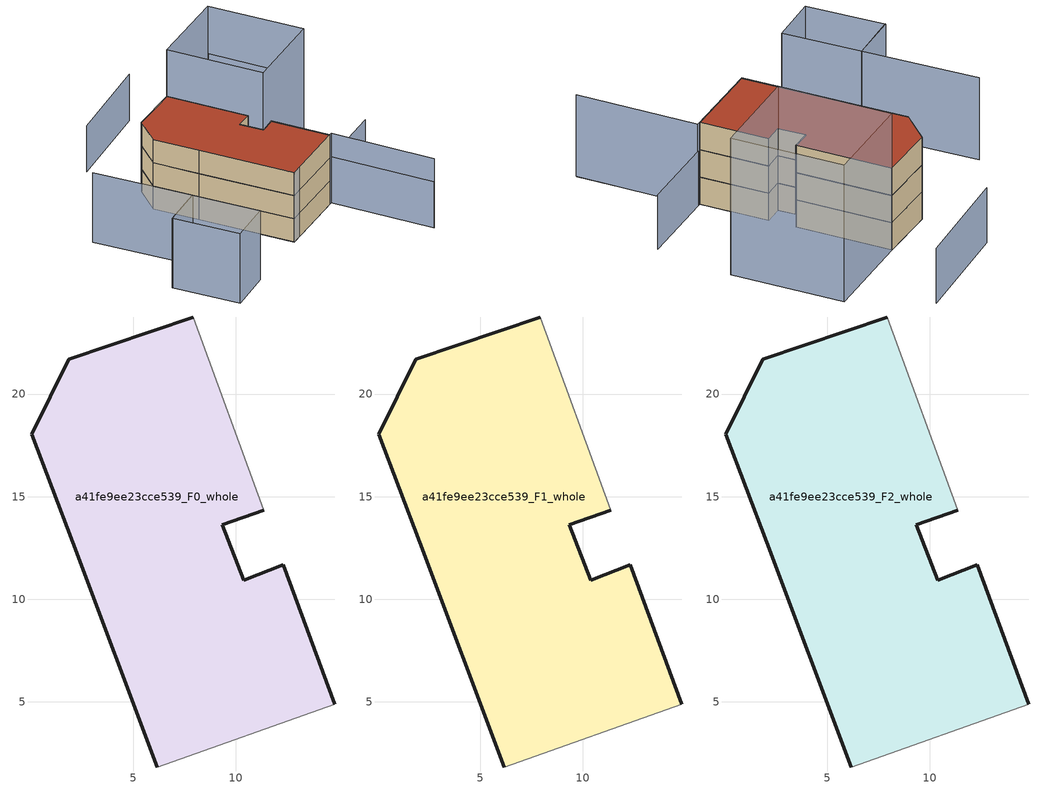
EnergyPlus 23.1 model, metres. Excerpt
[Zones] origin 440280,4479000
a41fe9ee23cce539_F0_whole
 floor ground (EU_floor_Construction): 14.83,4.88 12.33,11.68 10.39,10.94 9.34,13.62 11.36,14.34 7.94,23.76 1.86,21.7 0.06,18.05 2.05,12.78 6.18,1.82 z0
 wall outside (EU_wall_Construction): 11.36,14.34 9.34,13.62 10.39,10.94 12.33,11.68 14.83,4.88 / 6.18,1.82 2.05,12.78 0.06,18.05 1.86,21.7 7.94,23.76 z0:3
 wall adiabatic (EU_wall_Construction): 7.94,23.76 11.36,14.34 / 14.83,4.88 6.18,1.82 z0:3
a41fe9ee23cce539_F1_whole
 floor to a41fe9ee23cce539_F0_whole (EU_floor_Construction): 14.83,4.88 12.33,11.68 10.39,10.94 9.34,13.62 11.36,14.34 7.94,23.76 1.86,21.7 0.06,18.05 2.05,12.78 6.18,1.82 z3
 wall outside (EU_wall_Construction): 11.36,14.34 9.34,13.62 10.39,10.94 12.33,11.68 14.83,4.88 / 6.18,1.82 2.05,12.78 0.06,18.05 1.86,21.7 7.94,23.76 z3:6
 wall adiabatic (EU_wall_Construction): 7.94,23.76 11.36,14.34 / 14.83,4.88 6.18,1.82 z3:6
a41fe9ee23cce539_F2_whole
 floor to a41fe9ee23cce539_F1_whole (EU_floor_Construction): 14.83,4.88 12.33,11.68 10.39,10.94 9.34,13.62 11.36,14.34 7.94,23.76 1.86,21.7 0.06,18.05 2.05,12.78 6.18,1.82 z6
 wall outside (EU_wall_Construction): 11.36,14.34 9.34,13.62 10.39,10.94 12.33,11.68 14.83,4.88 / 6.18,1.82 2.05,12.78 0.06,18.05 1.86,21.7 7.94,23.76 z6:9
 wall adiabatic (EU_wall_Construction): 7.94,23.76 11.36,14.34 / 14.83,4.88 6.18,1.82 z6:9
 roof outside (EU_roof_Construction): 7.94,23.76 11.36,14.34 9.34,13.62 10.39,10.94 12.33,11.68 14.83,4.88 6.18,1.82 2.05,12.78 0.06,18.05 1.86,21.7 z9
shading: 6.18,1.82 15.17,5.01 / 15.17,5.01 19.42,-7.01 / 21.2,17.49 17.81,27.09 / -9.82,17.64 -5.35,6.33 / -5.35,6.33 -10.54,4.28 / -5.4,6.33 -2.39,-1.39 / -2.39,-1.39 -7.55,-3.4 / -7.55,-3.4 -10.56,4.32 / -10.56,4.32 -5.4,6.33 z0:9; 19.4,-6.96 15.11,5.01 / 15.11,5.01 23.53,8.03 / 11.88,33.7 0.59,29.08 z0:6; 11.98,12.62 7.94,23.76 / 7.94,23.76 17.92,27.38 / 17.92,27.38 21.96,16.24 / 21.96,16.24 11.98,12.62 z0:15
[Building]
EU S2 Campaign: North Axis=0; Terrain=City; Solar Distribution=FullExterior
[Site:Location]
Madrid: Latitude=40.5; Longitude=-3.5; Time Zone=1; Elevation=609
[SizingPeriod:WeatherFileDays]
AnnualSizingPeriod: Begin Month=1; Begin Day of Month=1; End Month=12; End Day of Month=31; Day of Week for Start Day=Monday; Use Weather File Daylight Saving Period=No; Use Weather File Rain and Snow Indicators=No
[MATERIAL]
EU_InternalMass_Material: Roughness=MediumRough; Thickness=0.1; Conductivity=1; Density=1800; Specific Heat=900; Thermal Absorptance=0.9; Solar Absorptance=0.7; Visible Absorptance=0.7
[MATERIAL:NOMASS] Roughness=MediumRough; Thermal Absorptance=0.9; Solar Absorptance=0.7; Visible Absorptance=0.7
Name | Thermal Resistance
EU_wall_NoMass | 0.609216
EU_roof_NoMass | 0.513268
EU_floor_NoMass | 0.568163
[CONSTRUCTION]
EU_wall_Construction: EU_wall_NoMass
EU_roof_Construction: EU_roof_NoMass
EU_floor_Construction: EU_floor_NoMass
EU_InternalMass_Construction: EU_InternalMass_Material
[ZONE] Type=1; Multiplier=1; Ceiling Height=autocalculate; Floor Area=autocalculate; Part of Total Floor Area=Yes
Name | Volume
a41fe9ee23cce539_F0_whole | 529.438
a41fe9ee23cce539_F1_whole; a41fe9ee23cce539_F2_whole | 529.439
[INTERNALMASS] Construction=EU_InternalMass_Construction; Surface Area=176.484
Name | Zone or ZoneList
a41fe9ee23cce539_F0_whole_EU_InternalMass | a41fe9ee23cce539_F0_whole
a41fe9ee23cce539_F1_whole_EU_InternalMass | a41fe9ee23cce539_F1_whole
a41fe9ee23cce539_F2_whole_EU_InternalMass | a41fe9ee23cce539_F2_whole
[OTHEREQUIPMENT] Fuel Type=Electricity; Design Level Calculation Method=Watts/Area; Power per Zone Floor Area=1; Fraction Latent=0; Fraction Radiant=0; Fraction Lost=0; Carbon Dioxide Generation Rate=0; EndUse Subcategory=EU_Step8_InternalGains
Name | Zone or ZoneList or Space or SpaceList | Schedule
EU_Step8_InternalGain_a41fe9ee23cce539_F0_whole_f000 | a41fe9ee23cce539_F0_whole | EU_Step8_GainSchedule_a41fe9ee23cce539_F0_whole_f000
EU_Step8_InternalGain_a41fe9ee23cce539_F1_whole_f000 | a41fe9ee23cce539_F1_whole | EU_Step8_GainSchedule_a41fe9ee23cce539_F1_whole_f000
EU_Step8_InternalGain_a41fe9ee23cce539_F2_whole_f000 | a41fe9ee23cce539_F2_whole | EU_Step8_GainSchedule_a41fe9ee23cce539_F2_whole_f000
[ZONEVENTILATION:DESIGNFLOWRATE] Schedule=EU_AlwaysOn; Design Flow Rate Calculation Method=AirChanges/Hour; Air Changes per Hour=0.752966; Ventilation Type=Natural; Fan Pressure Rise=0; Fan Total Efficiency=1; Constant Term Coefficient=1; Temperature Term Coefficient=0; Velocity Term Coefficient=0; Velocity Squared Term Coefficient=0; Minimum Indoor Temperature=-100; Maximum Indoor Temperature=100; Delta Temperature=-100; Minimum Outdoor Temperature=-100; Maximum Outdoor Temperature=100; Maximum Wind Speed=40
Name | Zone or ZoneList or Space or SpaceList
EU_ConstantAir_a41fe9ee23cce539_F0_whole | a41fe9ee23cce539_F0_whole
EU_ConstantAir_a41fe9ee23cce539_F1_whole | a41fe9ee23cce539_F1_whole
EU_ConstantAir_a41fe9ee23cce539_F2_whole | a41fe9ee23cce539_F2_whole
[HVACTEMPLATE:THERMOSTAT] Constant Heating Setpoint=20; Constant Cooling Setpoint=50
EU_HeatOnly_a41fe9ee23cce539_F0_whole; EU_HeatOnly_a41fe9ee23cce539_F1_whole; EU_HeatOnly_a41fe9ee23cce539_F2_whole
[HVACTEMPLATE:ZONE:IDEALLOADSAIRSYSTEM] System Availability Schedule=EU_AlwaysOn; Maximum Heating Supply Air Temperature=50; Minimum Cooling Supply Air Temperature=13; Maximum Heating Supply Air Humidity Ratio=0.0156; Minimum Cooling Supply Air Humidity Ratio=0.0077; Heating Limit=NoLimit; Cooling Limit=NoLimit; Heating Availability Schedule=EU_AlwaysOn; Cooling Availability Schedule=EU_CoolingOff; Dehumidification Control Type=ConstantSensibleHeatRatio; Cooling Sensible Heat Ratio=0.7; Dehumidification Setpoint=60; Humidification Control Type=None; Humidification Setpoint=30; Outdoor Air Method=None; Outdoor Air Flow Rate per Person=0.00944; Outdoor Air Flow Rate per Zone Floor Area=0; Outdoor Air Flow Rate per Zone=0; Demand Controlled Ventilation Type=None; Outdoor Air Economizer Type=NoEconomizer; Heat Recovery Type=None; Sensible Heat Recovery Effectiveness=0.7; Latent Heat Recovery Effectiveness=0.65
Name | Template Thermostat
a41fe9ee23cce539_F0_whole | EU_HeatOnly_a41fe9ee23cce539_F0_whole
a41fe9ee23cce539_F1_whole | EU_HeatOnly_a41fe9ee23cce539_F1_whole
a41fe9ee23cce539_F2_whole | EU_HeatOnly_a41fe9ee23cce539_F2_whole
[SIZING:ZONE] Zone Cooling Design Supply Air Temperature Input Method=SupplyAirTemperature; Zone Cooling Design Supply Air Temperature=13; Zone Heating Design Supply Air Temperature Input Method=SupplyAirTemperature; Zone Heating Design Supply Air Temperature=50; Zone Cooling Design Supply Air Humidity Ratio=0.008; Zone Heating Design Supply Air Humidity Ratio=0.008; Cooling Design Air Flow Method=DesignDay; Cooling Design Air Flow Rate=0; Cooling Minimum Air Flow per Zone Floor Area=0.000762; Cooling Minimum Air Flow=0; Cooling Minimum Air Flow Fraction=0.2; Heating Design Air Flow Method=DesignDay; Heating Design Air Flow Rate=0; Heating Maximum Air Flow per Zone Floor Area=0.002032; Heating Maximum Air Flow=0.141576; Heating Maximum Air Flow Fraction=0.3; Account for Dedicated Outdoor Air System=No; Dedicated Outdoor Air System Control Strategy=NeutralSupplyAir; Dedicated Outdoor Air Low Setpoint Temperature for Design=autosize; Dedicated Outdoor Air High Setpoint Temperature for Design=autosize; Zone Load Sizing Method=Sensible Load Only No Latent Load; Zone Latent Cooling Design Supply Air Humidity Ratio Input Method=HumidityRatioDifference; Zone Cooling Design Supply Air Humidity Ratio Difference=0.005; Zone Latent Heating Design Supply Air Humidity Ratio Input Method=HumidityRatioDifference; Zone Humidification Design Supply Air Humidity Ratio Difference=0.005
a41fe9ee23cce539_F0_whole; a41fe9ee23cce539_F1_whole; a41fe9ee23cce539_F2_whole
[SCHEDULE:CONSTANT]
Name | Hourly Value
EU_AlwaysOn | 1
EU_CoolingOff | 0
[SCHEDULE:FILE] Column Number=1; Rows to Skip at Top=0; Number of Hours of Data=8760; Column Separator=Comma; Interpolate to Timestep=No; Minutes per Item=60; Adjust Schedule for Daylight Savings=Yes
Name | File
EU_Step8_GainSchedule_a41fe9ee23cce539_F0_whole_f000 | ../../schedules/a41fe9ee23cce539/a41fe9ee23cce539_F0_whole_f000_gain.csv
EU_Step8_GainSchedule_a41fe9ee23cce539_F1_whole_f000 | ../../schedules/a41fe9ee23cce539/a41fe9ee23cce539_F1_whole_f000_gain.csv
EU_Step8_GainSchedule_a41fe9ee23cce539_F2_whole_f000 | ../../schedules/a41fe9ee23cce539/a41fe9ee23cce539_F2_whole_f000_gain.csv
